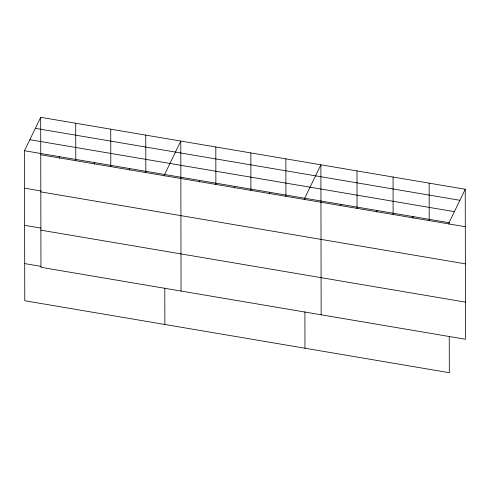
<?xml version="1.0" encoding="UTF-8"?>
<svg xmlns="http://www.w3.org/2000/svg" width="490" height="490" viewBox="0 0 490 490"><rect width="100%" height="100%" fill="white"/><g stroke="black" fill="none" stroke-linecap="round" stroke-linejoin="round"><path stroke-width="0.73" d="M449.25 336.293L449.312 372.694L24.763 300.738L24.5 150.736L40.688 117.306L465.237 189.263L465.5 339.264L40.952 267.307L40.688 117.306M449.054 224.218L449.048 222.693L465.237 189.263M35.347 128.337L459.896 200.294M29.841 139.705L454.389 211.662M24.5 150.736L449.048 222.693M40.756 154.754L465.304 226.711M24.567 188.185L40.958 190.965M40.817 191.896L465.371 263.853M24.629 225.327L41.025 228.107M40.884 230.165L465.433 302.122M24.696 263.596L41.093 266.376M429.154 183.144L429.216 220.592M412.966 216.574L412.966 218.105M393.066 177.031L393.127 214.479M376.877 210.461L376.877 211.986M356.977 170.912L357.045 208.36M340.789 204.342L340.795 205.874M321.152 314.801L320.889 164.799L304.7 198.223L304.707 199.755M304.903 311.83L304.964 348.231M285.866 158.858L285.933 196.312M269.678 192.288L269.678 193.82M250.843 152.923L250.905 190.371M234.655 186.353L234.655 187.884M215.814 146.988L215.882 184.436M199.626 180.418L199.632 181.943M181.049 291.054L180.792 141.053L164.603 174.483L164.603 176.008M164.799 288.083L164.861 324.484M145.763 135.118L145.83 172.566M129.574 168.548L129.581 170.073M110.74 129.176L110.801 166.631M94.552 162.607L94.552 164.138M75.711 123.241L75.779 160.689M59.523 156.671L59.529 158.203"/></g></svg>
